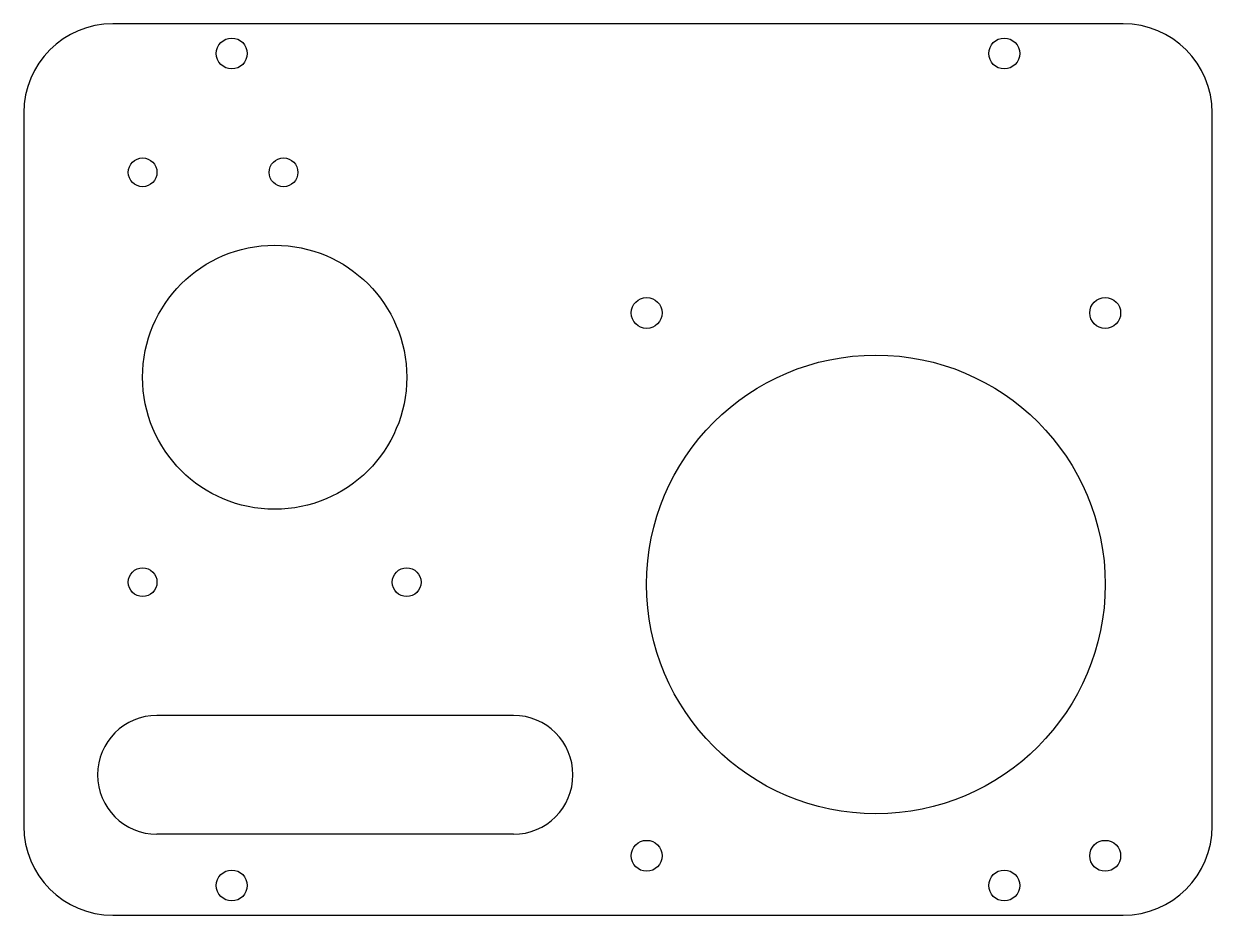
# Model space of a CAD drawing. Header units: inches. Extents: x -2.5 to 2.5, y -1.88 to 1.88.
import ezdxf

# ---------------------------------------------------------------- set-up
doc = ezdxf.new("R2010")
doc.units = ezdxf.units.IN
doc.header["$MEASUREMENT"] = 0

msp = doc.modelspace()

# ---------------------------------------------------------------- linework, layer by layer
at = {"color": 7, "linetype": 'Continuous', "lineweight": 25}
for p, q in [((2.125, 1.875), (-2.125, 1.875)), ((-2.5, 1.5), (-2.5, -1.5)), ((2.5, -1.5), (2.5, 1.5)), ((-0.4395, -1.0345), (-1.9395, -1.0345)), ((-0.4395, -1.5345), (-1.9395, -1.5345)), ((-2.125, -1.875), (2.125, -1.875))]:
    msp.add_line(p, q, dxfattribs=at)
for centre, radius in [((-1.625, 1.75), 0.065), ((1.625, 1.75), 0.065), ((-2, 1.25), 0.0605), ((-1.407, 1.25), 0.0605), ((-1.4445, 0.388), 0.5555), ((0.1206, 0.6585), 0.065), ((2.0497, 0.6585), 0.065), ((1.0851, -0.4833), 0.9646), ((-2, -0.474), 0.0605), ((-0.889, -0.474), 0.0605), ((0.1206, -1.625), 0.065), ((2.0497, -1.625), 0.065), ((-1.625, -1.75), 0.065), ((1.625, -1.75), 0.065)]:
    msp.add_circle(centre, radius, dxfattribs=at)
for centre, radius, start, end in [((-2.125, 1.5), 0.375, 90, 180), ((2.125, 1.5), 0.375, 0, 90), ((-1.9395, -1.2845), 0.25, 90, 270), ((-0.4395, -1.2845), 0.25, 270, 90), ((-2.125, -1.5), 0.375, 180, 270), ((2.125, -1.5), 0.375, 270, 0)]:
    msp.add_arc(centre, radius, start, end, dxfattribs=at)

doc.saveas('drawing.dxf')
